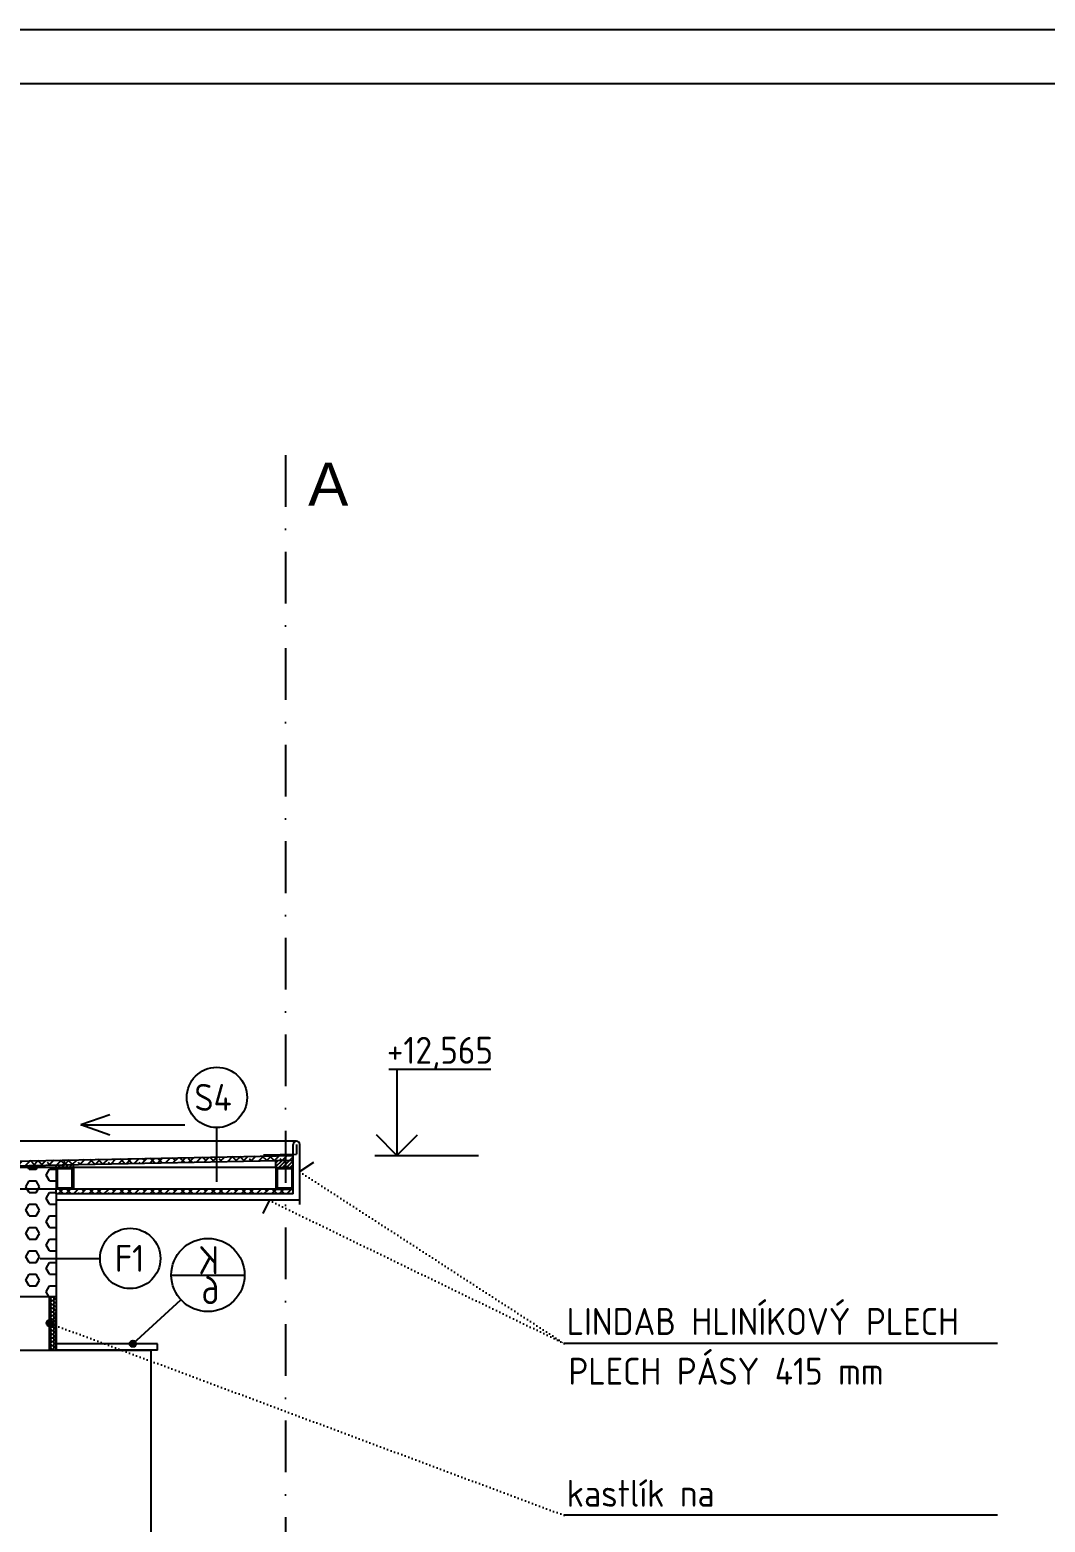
# Model space of a CAD drawing. Extents: x 3792242 to 5145247, y -1546315 to -1031918.
# Drawn here: x 3948107 to 3952818, y -1524782 to -1517856 of the extents above; entities that cross this region are included whole.
import ezdxf

# ---------------------------------------------------------------- set-up
doc = ezdxf.new("R2010")
doc.units = 0
doc.header["$MEASUREMENT"] = 0
doc.linetypes.add('ACAD_ISO07W100', pattern=[3.5, 0.5, -3])
doc.linetypes.add('BODKOCIARKOVANA_3', pattern=[5.6, 3, -1.3, 0, -1.3])
for name, color, linetype in [('KÓTY', 4, 'CONTINUOUS'), ('MÚRY', 1, 'CONTINUOUS'), ('OKNÁ', 143, 'CONTINUOUS'), ('osi', 253, 'CONTINUOUS'), ('POZEMOK', 7, 'CONTINUOUS'), ('TENKÁ', 7, 'CONTINUOUS'), ('ŠRAFY', 82, 'CONTINUOUS'), ('šrafy-múry', 8, 'CONTINUOUS')]:
    doc.layers.add(name, color=color, linetype=linetype)
doc.styles.add('styl1', font='arial.ttf')
doc.styles.add('STYLE1', font='isocp.shx')
pattern_1 = [(0, (-463583, -17883.5), (0, 54.12658774), [31.25, -62.5]), (120, (-463583, -17883.5), (-46.875, -27.06329387), [31.25, -62.5]), (60, (-463551.75, -17883.5), (-46.875, 27.06329387), [31.25, -62.5])]
pattern_2 = [(45, (184622.5, -26883.5), (-17.67766953, 17.67766953), []), (135, (184622.5, -26883.5), (-53.03300859, 17.67766953), [62.5, -37.5])]
pattern_3 = [(45, (184622.5, -26883.5), (-8.838834765, 8.838834765), [])]

msp = doc.modelspace()

# ---------------------------------------------------------------- hatches: boundary and pattern name
at = {"layer": 'TENKÁ'}
h = msp.add_hatch(color=256, dxfattribs=at)
h.dxf.hatch_style = 1
h.paths.add_polyline_path([(3948199, -1523843.77, -2.41421356), (3948184, -1523858.77, -0.41421356)])
h = msp.add_hatch(color=256, dxfattribs=at)
h.dxf.hatch_style = 1
h.paths.add_polyline_path([(3948600.554, -1523953.77, 2.41421356), (3948585.554, -1523968.77, 0.41421356)])
at = {"layer": 'ŠRAFY'}
h = msp.add_hatch(dxfattribs=at)
h.set_pattern_fill('ANSI38', color=256, scale=200, angle=180)
h.set_pattern_definition(pattern_2)
h.paths.add_polyline_path([(3948268.56, -1523100.815), (3949329, -1523079.606), (3949329, -1523101.61), (3948269, -1523122.81), (3948268.56, -1523100.815)])
h = msp.add_hatch(dxfattribs=at)
h.set_pattern_fill('ANSI38', color=256, scale=200, angle=180)
h.set_pattern_definition(pattern_2)
h.paths.add_polyline_path([(3947779, -1523132.61), (3947621, -1523135.77), (3947529, -1523137.61), (3947529, -1523115.606), (3947979, -1523106.606), (3948268.56, -1523100.815), (3948269, -1523122.81), (3948229, -1523123.61), (3947859, -1523131.01)])
h = msp.add_hatch(dxfattribs=at)
h.set_pattern_fill('HEX', color=256, scale=250, angle=180)
h.set_pattern_definition(pattern_1)
h.paths.add_polyline_path([(3947979, -1523235.77), (3947859, -1523235.77), (3947859, -1523135.77), (3948229, -1523135.77), (3948229, -1523235.77)])
h = msp.add_hatch(dxfattribs=at)
h.set_pattern_fill('ANSI31', color=256, scale=100, angle=180)
h.set_pattern_definition(pattern_3)
h.paths.add_polyline_path([(3948229, -1523123.61), (3948269, -1523122.81), (3948309, -1523122.01), (3948309, -1523135.77), (3948229, -1523135.77)])
h = msp.add_hatch(dxfattribs=at)
h.set_pattern_fill('ANSI31', color=256, scale=100, angle=180)
h.set_pattern_definition(pattern_3)
h.paths.add_polyline_path([(3949249, -1523103.21), (3949329, -1523101.61), (3949329, -1523135.77), (3949249, -1523135.77)])
h = msp.add_hatch(dxfattribs=at)
h.set_pattern_fill('HEX', color=256, scale=250, angle=180)
h.set_pattern_definition(pattern_1)
h.paths.add_polyline_path([(3948229, -1523235.77), (3948229, -1523257.77), (3948229, -1523733.77), (3947979, -1523733.77), (3947979, -1523235.77)])
h = msp.add_hatch(dxfattribs=at)
h.set_pattern_fill('ANSI38', color=256, scale=200, angle=180)
h.set_pattern_definition(pattern_2)
h.paths.add_polyline_path([(3949249, -1523235.77), (3949329, -1523235.77), (3949329, -1523257.77), (3948229, -1523257.77), (3948229, -1523235.77)])
h = msp.add_hatch(dxfattribs=at)
h.set_pattern_fill('HONEY', color=256, scale=80, angle=180)
h.set_pattern_definition([(0, (-536013, -26603.5), (15, 8.660254038), [10, -20]), (120, (-536013, -26603.5), (-15, 8.660254038), [10, -20]), (60, (-536013, -26603.5), (9e-15, 17.320508076), [-20, 10])])
h.paths.add_polyline_path([(3948209, -1523733.77), (3948229, -1523733.77), (3948229, -1523983.77), (3948199, -1523983.77), (3948199, -1523733.77)])
at = {"layer": 'šrafy-múry'}
h = msp.add_hatch(color=256, dxfattribs=at)
h.dxf.hatch_style = 1
h.paths.add_polyline_path([(3948309, -1523235.77), (3948229, -1523235.77), (3948229, -1523135.77), (3948309, -1523135.77)])
h.paths.add_polyline_path([(3948234, -1523140.77), (3948234, -1523230.77), (3948304, -1523230.77), (3948304, -1523140.77)], flags=16)
h = msp.add_hatch(color=256, dxfattribs=at)
h.dxf.hatch_style = 1
h.paths.add_polyline_path([(3949329, -1523235.77), (3949249, -1523235.77), (3949249, -1523135.77), (3949329, -1523135.77)])
h.paths.add_polyline_path([(3949254, -1523140.77), (3949254, -1523230.77), (3949324, -1523230.77), (3949324, -1523140.77)], flags=16)

# ---------------------------------------------------------------- linework, layer by layer
at = {"layer": 'KÓTY', "ltscale": 0.25}
for p, q in [((3949707.5, -1523079.606), (3950188.5, -1523079.606)), ((3949423, -1523112.5), (3949359, -1523155)), ((3949189.5, -1523349.5), (3949218.889, -1523288.929)), ((3952597.171, -1523952.5), (3950586.5, -1523952.5)), ((3952597.171, -1524750), (3950586.5, -1524750))]:
    msp.add_line(p, q, dxfattribs=at)
at = {"layer": 'KÓTY', "linetype": 'ACAD_ISO07W100', "ltscale": 5}
for p, q in [((3949359, -1523155), (3950586.5, -1523952.5)), ((3950586.5, -1523952.5), (3949216.5, -1523287.77)), ((3950586.5, -1524750), (3948199, -1523858.77))]:
    msp.add_line(p, q, dxfattribs=at)
at = {"layer": 'MÚRY'}
for p, q in [((3947529, -1523115.606), (3949329, -1523079.606)), ((3949329, -1523257.77), (3949329, -1523079.606)), ((3948229, -1523257.77), (3948229, -1523983.77)), ((3949329, -1523257.77), (3948229, -1523257.77)), ((3948229, -1523983.77), (3948229, -1523803.77)), ((3947409, -1523983.77), (3948229, -1523983.77))]:
    msp.add_line(p, q, dxfattribs=at)
at = {"layer": 'OKNÁ', "ltscale": 0.25}
for p, q in [((3948975, -1523202.77), (3948975, -1522950.662)), ((3948155.37, -1523557.937), (3948432.732, -1523557.937))]:
    msp.add_line(p, q, dxfattribs=at)
for centre in [(3948975, -1522810.662), (3948572.732, -1523557.937)]:
    msp.add_circle(centre, 140, dxfattribs=at)
at = {"layer": 'osi', "linetype": 'BODKOCIARKOVANA_3', "ltscale": 80}
msp.add_line((3949294, -1519829.5), (3949294, -1542239.5), dxfattribs=at)
at = {"layer": 'POZEMOK'}
msp.add_line((3949344, -1523013.5), (3942259.345, -1523013.5), dxfattribs=at)
at = {"layer": 'TENKÁ', "color": 7}
for p, q in [((3963213.575, -1517855.516), (3886156.575, -1517855.516)), ((3962963.575, -1518105.516), (3886406.575, -1518105.516))]:
    msp.add_line(p, q, dxfattribs=at)
at = {"layer": 'TENKÁ', "linetype": 'ByBlock', "ltscale": 0.25}
for p, q in [((3949772.695, -1522679.606), (3950246.594, -1522679.606)), ((3949810.5, -1522679.606), (3949810.5, -1523079.606)), ((3949810.5, -1523079.606), (3949715.041, -1522984.146)), ((3949810.5, -1523079.606), (3949905.959, -1522984.146))]:
    msp.add_line(p, q, dxfattribs=at)
at = {"layer": 'TENKÁ'}
for p, q in [((3948478, -1522891.27), (3948344, -1522938.27)), ((3948344, -1522938.27), (3948826.5, -1522938.27)), ((3948478, -1522985.27), (3948344, -1522938.27)), ((3949191, -1523076.56), (3949344, -1523073.5)), ((3949329, -1523073.8), (3949329, -1523028.5)), ((3949344, -1523028.5), (3949344, -1523073.5)), ((3949359, -1523307.77), (3949359, -1523028.5)), ((3947529.44, -1523137.601), (3949329, -1523101.61)), ((3949249, -1523135.77), (3947621, -1523135.77)), ((3948229, -1523135.77), (3948229, -1523123.61)), ((3948229, -1523135.77), (3948229, -1523235.77)), ((3948229, -1523135.77), (3948229, -1523235.77)), ((3948234, -1523140.77), (3948304, -1523140.77)), ((3948234, -1523140.77), (3948234, -1523230.77)), ((3948269, -1523122.81), (3948268.56, -1523100.815)), ((3948304, -1523230.77), (3948304, -1523140.77)), ((3948309, -1523135.77), (3948309, -1523122.01)), ((3948309, -1523135.77), (3948309, -1523235.77)), ((3949249, -1523135.77), (3949249, -1523103.21)), ((3949249, -1523135.77), (3949329, -1523135.77)), ((3949249, -1523135.77), (3949249, -1523235.77)), ((3949254, -1523140.77), (3949324, -1523140.77)), ((3949254, -1523140.77), (3949254, -1523230.77)), ((3949324, -1523230.77), (3949324, -1523140.77)), ((3948234, -1523230.77), (3948304, -1523230.77)), ((3949254, -1523230.77), (3949324, -1523230.77)), ((3949249, -1523235.77), (3947721, -1523235.77)), ((3948229, -1523257.77), (3948229, -1523235.77)), ((3949359, -1523287.77), (3948229, -1523287.77)), ((3949249, -1523235.77), (3949329, -1523235.77)), ((3947979, -1523733.77), (3948209, -1523733.77)), ((3948199, -1523983.77), (3948199, -1523733.77)), ((3948209, -1523733.77), (3948229, -1523733.77)), ((3948699, -1523953.77), (3948229, -1523953.77)), ((3948229, -1523983.77), (3948669, -1523983.77)), ((3948699, -1523983.77), (3948229, -1523983.77)), ((3948669, -1523983.77), (3948669, -1526623.77)), ((3948699, -1523983.77), (3948699, -1523953.77)), ((3948699, -1523983.77), (3948699, -1523953.77))]:
    msp.add_line(p, q, dxfattribs=at)
at = {"layer": 'TENKÁ', "ltscale": 0.25}
for p, q in [((3948763.41, -1523634.729), (3949103.41, -1523634.729)), ((3948585.554, -1523953.77), (3948808.125, -1523749.636))]:
    msp.add_line(p, q, dxfattribs=at)
msp.add_circle((3948933.41, -1523634.729), 170, dxfattribs=at)
at = {"layer": 'TENKÁ'}
for centre in [(3948199, -1523858.77), (3948585.554, -1523953.77)]:
    msp.add_circle(centre, 15, dxfattribs=at)
msp.add_arc((3949344, -1523028.5), 15, 0, 180, dxfattribs=at)

# ---------------------------------------------------------------- texts
at = {"layer": 'TENKÁ', "ltscale": 0.25}
for s, height, style, p in [('A', 200, 'styl1', (3949398.446, -1520064)), ('+12,565', 125, 'STYLE1', (3949763.631, -1522654.279)), ('S4', 125, 'STYLE1', (3948870.696, -1522872.84)), ('F1', 125, 'STYLE1', (3948501.427, -1523620.115)), ('LINDAB HLINÍKOVÝ PLECH', 125, 'STYLE1', (3950597.586, -1523912.876)), ('PLECH PÁSY 415 mm', 125, 'STYLE1', (3950605.586, -1524143.876)), ('kastlík na', 125, 'STYLE1', (3950597.586, -1524710.376))]:
    msp.add_text(s, height=height, dxfattribs=dict(at, style=style)).set_placement(p)
at = {"layer": 'TENKÁ', "style": 'STYLE1', "text_generation_flag": 2}
for s, p in [('K', (3948985.44, -1523631.229)), ('6', (3948986.44, -1523769.866))]:
    msp.add_text(s, height=130, dxfattribs=at).set_placement(p)

doc.saveas('drawing.dxf')
